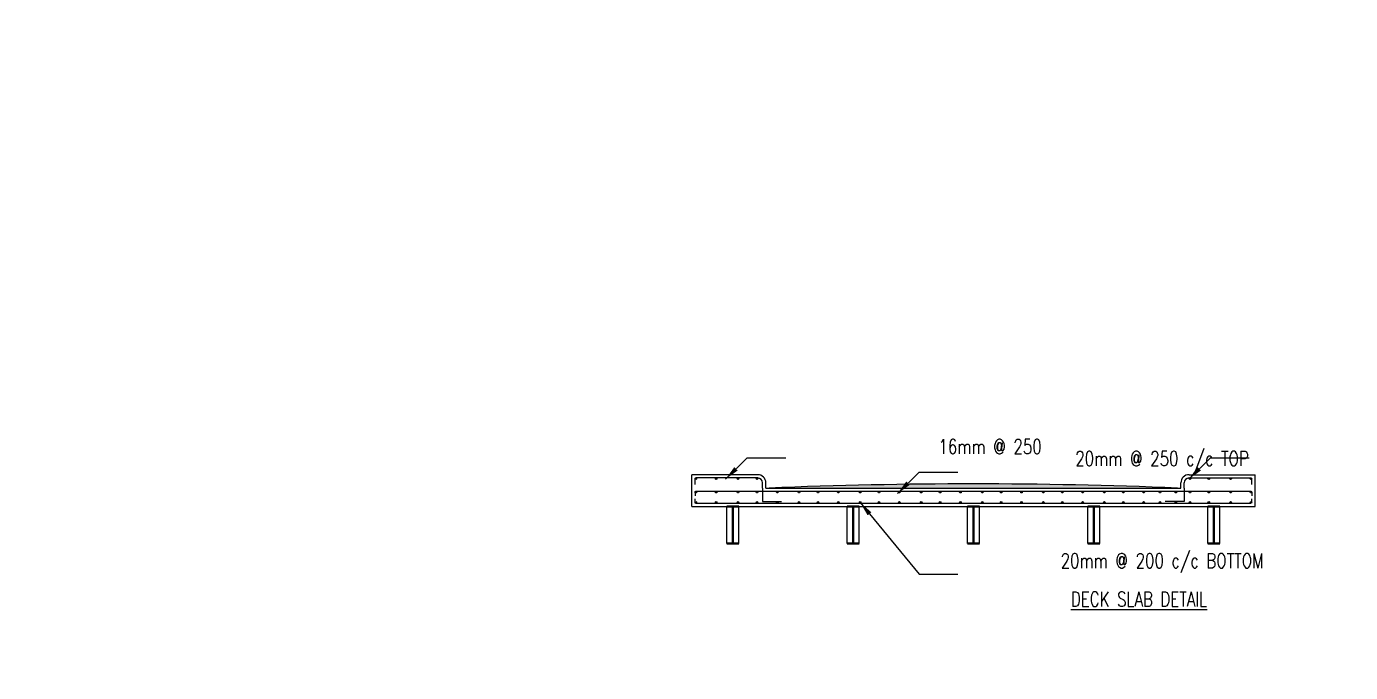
# Model space of a CAD drawing. Header units: millimetres. Extents: x -605628 to 223188, y -4937 to 493520.
# Drawn here: x -571754 to -555643, y 436001 to 443859 of the extents above; entities that cross this region are included whole.
import ezdxf

# ---------------------------------------------------------------- set-up
doc = ezdxf.new("R2010")
doc.units = ezdxf.units.MM
doc.header["$LTSCALE"] = 100
doc.header["$MEASUREMENT"] = 0
doc.linetypes.add('HIDDEN', pattern=[0.375, 0.25, -0.125])
for name, color, linetype in [('BEAM', 7, 'Continuous'), ('S-Dim', 1, 'Continuous'), ('ST-FOOTING', 4, 'HIDDEN')]:
    doc.layers.add(name, color=color, linetype=linetype)
doc.styles.add('SKEL 1_75xp', font='romans.shx', dxfattribs={"width": 0.75, "height": 178.5})
doc.dimstyles.new('1-75', dxfattribs={"dimtxt": 178.5, "dimasz": 178.5, "dimexe": 90, "dimexo": 90, "dimgap": 50, "dimtad": 1, "dimdec": 0, "dimzin": 3, "dimdsep": 46, "dimtxsty": 'SKEL 1_75xp', "dimcen": 0.0625, "dimclrd": 1, "dimclre": 1, "dimclrt": 2, "dimaunit": 1, "dimadec": 0, "dimazin": 0, "dimtfac": 1, "dimtdec": 0, "dimtofl": 0, "dimtmove": 0, "dimatfit": 3, "dimfxl": 50, "dimtolj": 1, "dimtzin": 0, "dimarcsym": 0})

msp = doc.modelspace()

# ---------------------------------------------------------------- hatches: boundary and pattern name
h = msp.add_hatch(color=8)
h.dxf.hatch_style = 1
h.paths.add_polyline_path([(-563599.4, 438357.9, 1), (-563618.7, 438357.9, 1)])
h = msp.add_hatch(color=8)
h.dxf.hatch_style = 1
h.paths.add_polyline_path([(-563352.1, 438357.9, 1), (-563371.4, 438357.9, 1)])
h = msp.add_hatch(color=8)
h.dxf.hatch_style = 1
h.paths.add_polyline_path([(-563086.3, 438357.9, 1), (-563105.6, 438357.9, 1)])
h = msp.add_hatch(color=8)
h.dxf.hatch_style = 1
h.paths.add_polyline_path([(-562856.4, 438357.9, 1), (-562875.7, 438357.9, 1)])
h = msp.add_hatch()
h.set_pattern_fill('AR-SAND', color=8, scale=8.6)
h.set_pattern_definition([(37.5, (-37874.409, 21800.308), (-0.54174288, 16.5706844), [0, -13.072, 0, -14.62, 0, -13.975]), (7.5, (-37874.41, 21800.308), (15.2200797, 24.27045616), [0, -7.052, 0, -11.782, 0, -4.515]), (327.5, (-37884.987, 21800.308), (26.78162, 0.04866786), [0, -4.3, 0, -15.48, 0, -20.21]), (317.5, (-37884.987, 21800.308), (25.8526888, 7.54800986), [0, -2.15, 0, -10.148, 0, -11.61])])
h.paths.add_polyline_path([(-557747.2, 438245.1, 0.020124), (-562716.4, 438245.1)])
h = msp.add_hatch(color=8)
h.dxf.hatch_style = 1
h.paths.add_polyline_path([(-557587.9, 438357.9, 1), (-557607.2, 438357.9, 1)])
h = msp.add_hatch(color=8)
h.dxf.hatch_style = 1
h.paths.add_polyline_path([(-557357.9, 438357.9, 1), (-557377.2, 438357.9, 1)])
h = msp.add_hatch(color=8)
h.dxf.hatch_style = 1
h.paths.add_polyline_path([(-557092.1, 438357.9, 1), (-557111.5, 438357.9, 1)])
h = msp.add_hatch(color=8)
h.dxf.hatch_style = 1
h.paths.add_polyline_path([(-556844.8, 438357.9, 1), (-556864.1, 438357.9, 1)])
h = msp.add_hatch(color=8)
h.dxf.hatch_style = 1
h.paths.add_polyline_path([(-563599.4, 438195.4, 1), (-563618.7, 438195.4, 1)])
h = msp.add_hatch(color=8)
h.dxf.hatch_style = 1
h.paths.add_polyline_path([(-563599.4, 438069.8, 1), (-563618.7, 438069.8, 1)])
h = msp.add_hatch(color=8)
h.dxf.hatch_style = 1
h.paths.add_polyline_path([(-563352.1, 438195.4, 1), (-563371.4, 438195.4, 1)])
h = msp.add_hatch(color=8)
h.dxf.hatch_style = 1
h.paths.add_polyline_path([(-563352.1, 438069.8, 1), (-563371.4, 438069.8, 1)])
h = msp.add_hatch(color=8)
h.dxf.hatch_style = 1
h.paths.add_polyline_path([(-563086.3, 438195.4, 1), (-563105.6, 438195.4, 1)])
h = msp.add_hatch(color=8)
h.dxf.hatch_style = 1
h.paths.add_polyline_path([(-563086.3, 438069.8, 1), (-563105.6, 438069.8, 1)])
h = msp.add_hatch(color=8)
h.dxf.hatch_style = 1
h.paths.add_polyline_path([(-562856.4, 438195.4, 1), (-562875.7, 438195.4, 1)])
h = msp.add_hatch(color=8)
h.dxf.hatch_style = 1
h.paths.add_polyline_path([(-562856.4, 438069.8, 1), (-562875.7, 438069.8, 1)])
h = msp.add_hatch(color=8)
h.dxf.hatch_style = 1
h.paths.add_polyline_path([(-562609.2, 438195.1, 1), (-562628.5, 438195.1, 1)])
h = msp.add_hatch(color=8)
h.dxf.hatch_style = 1
h.paths.add_polyline_path([(-562609, 438069.8, 1), (-562628.3, 438069.8, 1)])
h = msp.add_hatch(color=8)
h.dxf.hatch_style = 1
h.paths.add_polyline_path([(-562343.2, 438195.4, 1), (-562362.6, 438195.4, 1)])
h = msp.add_hatch(color=8)
h.dxf.hatch_style = 1
h.paths.add_polyline_path([(-562343.2, 438069.8, 1), (-562362.6, 438069.8, 1)])
h = msp.add_hatch(color=8)
h.dxf.hatch_style = 1
h.paths.add_polyline_path([(-562113.3, 438195.4, 1), (-562132.6, 438195.4, 1)])
h = msp.add_hatch(color=8)
h.dxf.hatch_style = 1
h.paths.add_polyline_path([(-562113.3, 438069.8, 1), (-562132.6, 438069.8, 1)])
h = msp.add_hatch(color=8)
h.dxf.hatch_style = 1
h.paths.add_polyline_path([(-561866, 438195.4, 1), (-561885.3, 438195.4, 1)])
h = msp.add_hatch(color=8)
h.dxf.hatch_style = 1
h.paths.add_polyline_path([(-561866, 438069.8, 1), (-561885.3, 438069.8, 1)])
h = msp.add_hatch(color=8)
h.dxf.hatch_style = 1
h.paths.add_polyline_path([(-561600.2, 438195.4, 1), (-561619.5, 438195.4, 1)])
h = msp.add_hatch(color=8)
h.dxf.hatch_style = 1
h.paths.add_polyline_path([(-561600.2, 438069.8, 1), (-561619.5, 438069.8, 1)])
h = msp.add_hatch(color=8)
h.dxf.hatch_style = 1
h.paths.add_polyline_path([(-561370.2, 438195.4, 1), (-561389.6, 438195.4, 1)])
h = msp.add_hatch(color=8)
h.dxf.hatch_style = 1
h.paths.add_polyline_path([(-561370.2, 438069.8, 1), (-561389.6, 438069.8, 1)])
h = msp.add_hatch(color=8)
h.dxf.hatch_style = 1
h.paths.add_polyline_path([(-561122.9, 438195.4, 1), (-561142.2, 438195.4, 1)])
h = msp.add_hatch(color=8)
h.dxf.hatch_style = 1
h.paths.add_polyline_path([(-561122.9, 438069.8, 1), (-561142.2, 438069.8, 1)])
h = msp.add_hatch(color=8)
h.dxf.hatch_style = 1
h.paths.add_polyline_path([(-560857.1, 438195.4, 1), (-560876.4, 438195.4, 1)])
h = msp.add_hatch(color=8)
h.dxf.hatch_style = 1
h.paths.add_polyline_path([(-560857.1, 438069.8, 1), (-560876.4, 438069.8, 1)])
h = msp.add_hatch(color=8)
h.dxf.hatch_style = 1
h.paths.add_polyline_path([(-560627.2, 438195.4, 1), (-560646.5, 438195.4, 1)])
h = msp.add_hatch(color=8)
h.dxf.hatch_style = 1
h.paths.add_polyline_path([(-560627.2, 438069.8, 1), (-560646.5, 438069.8, 1)])
h = msp.add_hatch(color=8)
h.dxf.hatch_style = 1
h.paths.add_polyline_path([(-560379.8, 438195.4, 1), (-560399.2, 438195.4, 1)])
h = msp.add_hatch(color=8)
h.dxf.hatch_style = 1
h.paths.add_polyline_path([(-560379.8, 438069.8, 1), (-560399.2, 438069.8, 1)])
h = msp.add_hatch(color=8)
h.dxf.hatch_style = 1
h.paths.add_polyline_path([(-560114.1, 438195.4, 1), (-560133.4, 438195.4, 1)])
h = msp.add_hatch(color=8)
h.dxf.hatch_style = 1
h.paths.add_polyline_path([(-560114.1, 438069.8, 1), (-560133.4, 438069.8, 1)])
h = msp.add_hatch(color=8)
h.dxf.hatch_style = 1
h.paths.add_polyline_path([(-559884.1, 438195.4, 1), (-559903.4, 438195.4, 1)])
h = msp.add_hatch(color=8)
h.dxf.hatch_style = 1
h.paths.add_polyline_path([(-559884.1, 438069.8, 1), (-559903.4, 438069.8, 1)])
h = msp.add_hatch(color=8)
h.dxf.hatch_style = 1
h.paths.add_polyline_path([(-559636.8, 438195.4, 1), (-559656.1, 438195.4, 1)])
h = msp.add_hatch(color=8)
h.dxf.hatch_style = 1
h.paths.add_polyline_path([(-559636.8, 438069.8, 1), (-559656.1, 438069.8, 1)])
h = msp.add_hatch(color=8)
h.dxf.hatch_style = 1
h.paths.add_polyline_path([(-559371, 438195.4, 1), (-559390.3, 438195.4, 1)])
h = msp.add_hatch(color=8)
h.dxf.hatch_style = 1
h.paths.add_polyline_path([(-559371, 438069.8, 1), (-559390.3, 438069.8, 1)])
h = msp.add_hatch(color=8)
h.dxf.hatch_style = 1
h.paths.add_polyline_path([(-559141, 438195.4, 1), (-559160.4, 438195.4, 1)])
h = msp.add_hatch(color=8)
h.dxf.hatch_style = 1
h.paths.add_polyline_path([(-559141, 438069.8, 1), (-559160.4, 438069.8, 1)])
h = msp.add_hatch(color=8)
h.dxf.hatch_style = 1
h.paths.add_polyline_path([(-558893.7, 438195.4, 1), (-558913, 438195.4, 1)])
h = msp.add_hatch(color=8)
h.dxf.hatch_style = 1
h.paths.add_polyline_path([(-558893.7, 438069.8, 1), (-558913, 438069.8, 1)])
h = msp.add_hatch(color=8)
h.dxf.hatch_style = 1
h.paths.add_polyline_path([(-558627.9, 438195.4, 1), (-558647.2, 438195.4, 1)])
h = msp.add_hatch(color=8)
h.dxf.hatch_style = 1
h.paths.add_polyline_path([(-558627.9, 438069.8, 1), (-558647.2, 438069.8, 1)])
h = msp.add_hatch(color=8)
h.dxf.hatch_style = 1
h.paths.add_polyline_path([(-558398, 438195.4, 1), (-558417.3, 438195.4, 1)])
h = msp.add_hatch(color=8)
h.dxf.hatch_style = 1
h.paths.add_polyline_path([(-558398, 438069.8, 1), (-558417.3, 438069.8, 1)])
h = msp.add_hatch(color=8)
h.dxf.hatch_style = 1
h.paths.add_polyline_path([(-558150.6, 438195.4, 1), (-558170, 438195.4, 1)])
h = msp.add_hatch(color=8)
h.dxf.hatch_style = 1
h.paths.add_polyline_path([(-558150.6, 438069.8, 1), (-558170, 438069.8, 1)])
h = msp.add_hatch(color=8)
h.dxf.hatch_style = 1
h.paths.add_polyline_path([(-557952.6, 438195.4, 1), (-557972, 438195.4, 1)])
h = msp.add_hatch(color=8)
h.dxf.hatch_style = 1
h.paths.add_polyline_path([(-557952.6, 438069.8, 1), (-557972, 438069.8, 1)])
h = msp.add_hatch(color=8)
h.dxf.hatch_style = 1
h.paths.add_polyline_path([(-557759.3, 438195.4, 1), (-557778.7, 438195.4, 1)])
h = msp.add_hatch(color=8)
h.dxf.hatch_style = 1
h.paths.add_polyline_path([(-557759.3, 438069.8, 1), (-557778.7, 438069.8, 1)])
h = msp.add_hatch(color=8)
h.dxf.hatch_style = 1
h.paths.add_polyline_path([(-557587.9, 438195.4, 1), (-557607.2, 438195.4, 1)])
h = msp.add_hatch(color=8)
h.dxf.hatch_style = 1
h.paths.add_polyline_path([(-557587.9, 438069.8, 1), (-557607.2, 438069.8, 1)])
h = msp.add_hatch(color=8)
h.dxf.hatch_style = 1
h.paths.add_polyline_path([(-557357.9, 438195.4, 1), (-557377.2, 438195.4, 1)])
h = msp.add_hatch(color=8)
h.dxf.hatch_style = 1
h.paths.add_polyline_path([(-557357.9, 438069.8, 1), (-557377.2, 438069.8, 1)])
h = msp.add_hatch(color=8)
h.dxf.hatch_style = 1
h.paths.add_polyline_path([(-557092.1, 438195.4, 1), (-557111.5, 438195.4, 1)])
h = msp.add_hatch(color=8)
h.dxf.hatch_style = 1
h.paths.add_polyline_path([(-557092.1, 438069.8, 1), (-557111.5, 438069.8, 1)])
h = msp.add_hatch(color=8)
h.dxf.hatch_style = 1
h.paths.add_polyline_path([(-556844.8, 438195.4, 1), (-556864.1, 438195.4, 1)])
h = msp.add_hatch(color=8)
h.dxf.hatch_style = 1
h.paths.add_polyline_path([(-556844.8, 438069.8, 1), (-556864.1, 438069.8, 1)])

# ---------------------------------------------------------------- linework, layer by layer
at = {"layer": 'BEAM'}
for p, q in [((-563658.7, 438020.1), (-563658.7, 438407.6)), ((-562856.4, 438407.6), (-563658.7, 438407.6)), ((-557607.2, 438407.6), (-556804.8, 438407.6)), ((-556804.8, 438020.1), (-556804.8, 438407.6)), ((-563618.7, 438286.4), (-563618.7, 438357.9)), ((-562856.4, 438367.6), (-563609.1, 438367.6)), ((-562796.4, 438245.1), (-562796.4, 438307.6)), ((-562796.4, 438245.1), (-562796.4, 438079.4)), ((-562756.4, 438245.1), (-562756.4, 438307.6)), ((-562756.4, 438245.1), (-557707.2, 438245.1)), ((-557707.2, 438245.1), (-557707.2, 438307.6)), ((-557667.2, 438245.1), (-557667.2, 438307.6)), ((-557667.2, 438245.1), (-557667.2, 438079.4)), ((-557607.2, 438367.6), (-556854.5, 438367.6)), ((-556844.8, 438286.4), (-556844.8, 438357.9)), ((-563618.7, 438195.4), (-563618.7, 438151.8)), ((-563618.7, 438069.8), (-563618.7, 438113.4)), ((-563609.1, 438205.1), (-556854.5, 438205.1)), ((-562796.4, 438079.4), (-562566.2, 438079.4)), ((-557667.2, 438079.4), (-557897.3, 438079.4)), ((-556844.8, 438195.4), (-556844.8, 438151.8)), ((-556844.8, 438069.8), (-556844.8, 438113.4)), ((-563658.7, 438020.1), (-556804.8, 438020.1)), ((-563609.1, 438060.1), (-556854.5, 438060.1)), ((-563231.8, 437570.1), (-563231.8, 438020.1)), ((-563161.8, 438020.1), (-563155.7, 438020.1)), ((-563085.7, 437570.1), (-563085.7, 438020.1)), ((-561768.3, 437570.1), (-561768.3, 438020.1)), ((-561698.3, 438020.1), (-561692.2, 438020.1)), ((-561622.2, 437570.1), (-561622.2, 438020.1)), ((-560304.8, 437570.1), (-560304.8, 438020.1)), ((-560158.7, 437570.1), (-560158.7, 438020.1)), ((-558841.3, 437570.1), (-558841.3, 438020.1)), ((-558771.3, 438020.1), (-558765.2, 438020.1)), ((-558695.3, 437570.1), (-558695.3, 438020.1)), ((-557377.8, 437570.1), (-557377.8, 438020.1)), ((-557301.8, 438020.1), (-557307.8, 438020.1)), ((-557231.8, 437570.1), (-557231.8, 438020.1))]:
    msp.add_line(p, q, dxfattribs=at)
at = {"layer": 'BEAM', "lineweight": 40}
for p, q in [((-563231.8, 438020.1), (-563085.7, 438020.1)), ((-563158.7, 437570.1), (-563158.7, 438020.1)), ((-561768.3, 438020.1), (-561622.2, 438020.1)), ((-561695.3, 437570.1), (-561695.3, 438020.1)), ((-560304.8, 438020.1), (-560158.7, 438020.1)), ((-560231.8, 437570.1), (-560231.8, 438020.1)), ((-558841.3, 438020.1), (-558695.3, 438020.1)), ((-558768.3, 437570.1), (-558768.3, 438020.1)), ((-557377.8, 438020.1), (-557231.8, 438020.1)), ((-557304.8, 437570.1), (-557304.8, 438020.1)), ((-563231.8, 437570.1), (-563085.7, 437570.1)), ((-561768.3, 437570.1), (-561622.2, 437570.1)), ((-560304.8, 437570.1), (-560158.7, 437570.1)), ((-558841.3, 437570.1), (-558695.3, 437570.1)), ((-557377.8, 437570.1), (-557231.8, 437570.1))]:
    msp.add_line(p, q, dxfattribs=at)
at = {"layer": 'BEAM'}
for centre in [(-563609.1, 438357.9), (-563361.8, 438357.9), (-563096, 438357.9), (-562866, 438357.9), (-557597.5, 438357.9), (-557367.6, 438357.9), (-557101.8, 438357.9), (-556854.5, 438357.9), (-563609.1, 438195.4), (-563609.1, 438069.8), (-563361.8, 438195.4), (-563361.8, 438069.8), (-563096, 438195.4), (-563096, 438069.8), (-562866, 438195.4), (-562866, 438069.8), (-562618.7, 438195.4), (-562618.7, 438069.8), (-562352.9, 438195.4), (-562352.9, 438069.8), (-562123, 438195.4), (-562123, 438069.8), (-561875.6, 438195.4), (-561875.6, 438069.8), (-561609.8, 438195.4), (-561609.8, 438069.8), (-561379.9, 438195.4), (-561379.9, 438069.8), (-561132.6, 438195.4), (-561132.6, 438069.8), (-560866.8, 438195.4), (-560866.8, 438069.8), (-560636.8, 438195.4), (-560636.8, 438069.8), (-560389.5, 438195.4), (-560389.5, 438069.8), (-560123.7, 438195.4), (-560123.7, 438069.8), (-559893.8, 438195.4), (-559893.8, 438069.8), (-559646.4, 438195.4), (-559646.4, 438069.8), (-559380.6, 438195.4), (-559380.6, 438069.8), (-559150.7, 438195.4), (-559150.7, 438069.8), (-558903.4, 438195.4), (-558903.4, 438069.8), (-558637.6, 438195.4), (-558637.6, 438069.8), (-558407.6, 438195.4), (-558407.6, 438069.8), (-558160.3, 438195.4), (-558160.3, 438069.8), (-557962.3, 438195.4), (-557962.3, 438069.8), (-557769, 438195.4), (-557769, 438069.8), (-557597.5, 438195.4), (-557597.5, 438069.8), (-557367.6, 438195.4), (-557367.6, 438069.8), (-557101.8, 438195.4), (-557101.8, 438069.8), (-556854.5, 438195.4), (-556854.5, 438069.8)]:
    msp.add_circle(centre, 9.66, dxfattribs=at)
for centre, radius, start, end in [((-562856.4, 438307.6), 100, 0, 90), ((-557607.2, 438307.6), 100, 90, 180), ((-562856.4, 438307.6), 60, 0, 90), ((-560231.8, 376538.2), 61756.9, 87.694266, 92.305734), ((-557607.2, 438307.6), 60, 90, 180)]:
    msp.add_arc(centre, radius, start, end, dxfattribs=at)
at = {"layer": 'ST-FOOTING', "color": 2, "linetype": 'ByBlock'}
msp.add_circle((-539563.6, 427455.6), 66064.3, dxfattribs=at)

# ---------------------------------------------------------------- texts
at = {"layer": 'S-Dim', "color": 2, "char_height": 178.5, "width": 5845.184, "attachment_point": 5, "style": 'SKEL 1_75xp'}
for s, insert in [('\\A1;{\\C7;16mm @ 250}', (-560028.7, 438748.7)), ('\\A1;{\\C7;20mm @ 250 c/c TOP}', (-557936.6, 438573.1)), ('\\A1;{\\C7;20mm @ 200 c/c BOTTOM}', (-557936.6, 437331.8)), ('\\A1;{\\L\\C7;DECK SLAB DETAIL}', (-558217.7, 436894.4))]:
    msp.add_mtext(s, dxfattribs=dict(at, insert=insert))

# ---------------------------------------------------------------- leaders
at = {"layer": 'S-Dim'}
for points in [[(-563247.8, 438353.8), (-562983.4, 438612.8), (-562512.3, 438612.8)], [(-557611.6, 438353.8), (-557347.2, 438612.8), (-556876.1, 438612.8)], [(-561155.7, 438178.2), (-560891.3, 438437.2), (-560420.1, 438437.2)], [(-561609.8, 438069.8), (-560891.3, 437195.8), (-560420.1, 437195.8)]]:
    msp.add_leader(points, dimstyle='1-75', override={"dimtmove": 1}, dxfattribs=at)

doc.saveas('drawing.dxf')
